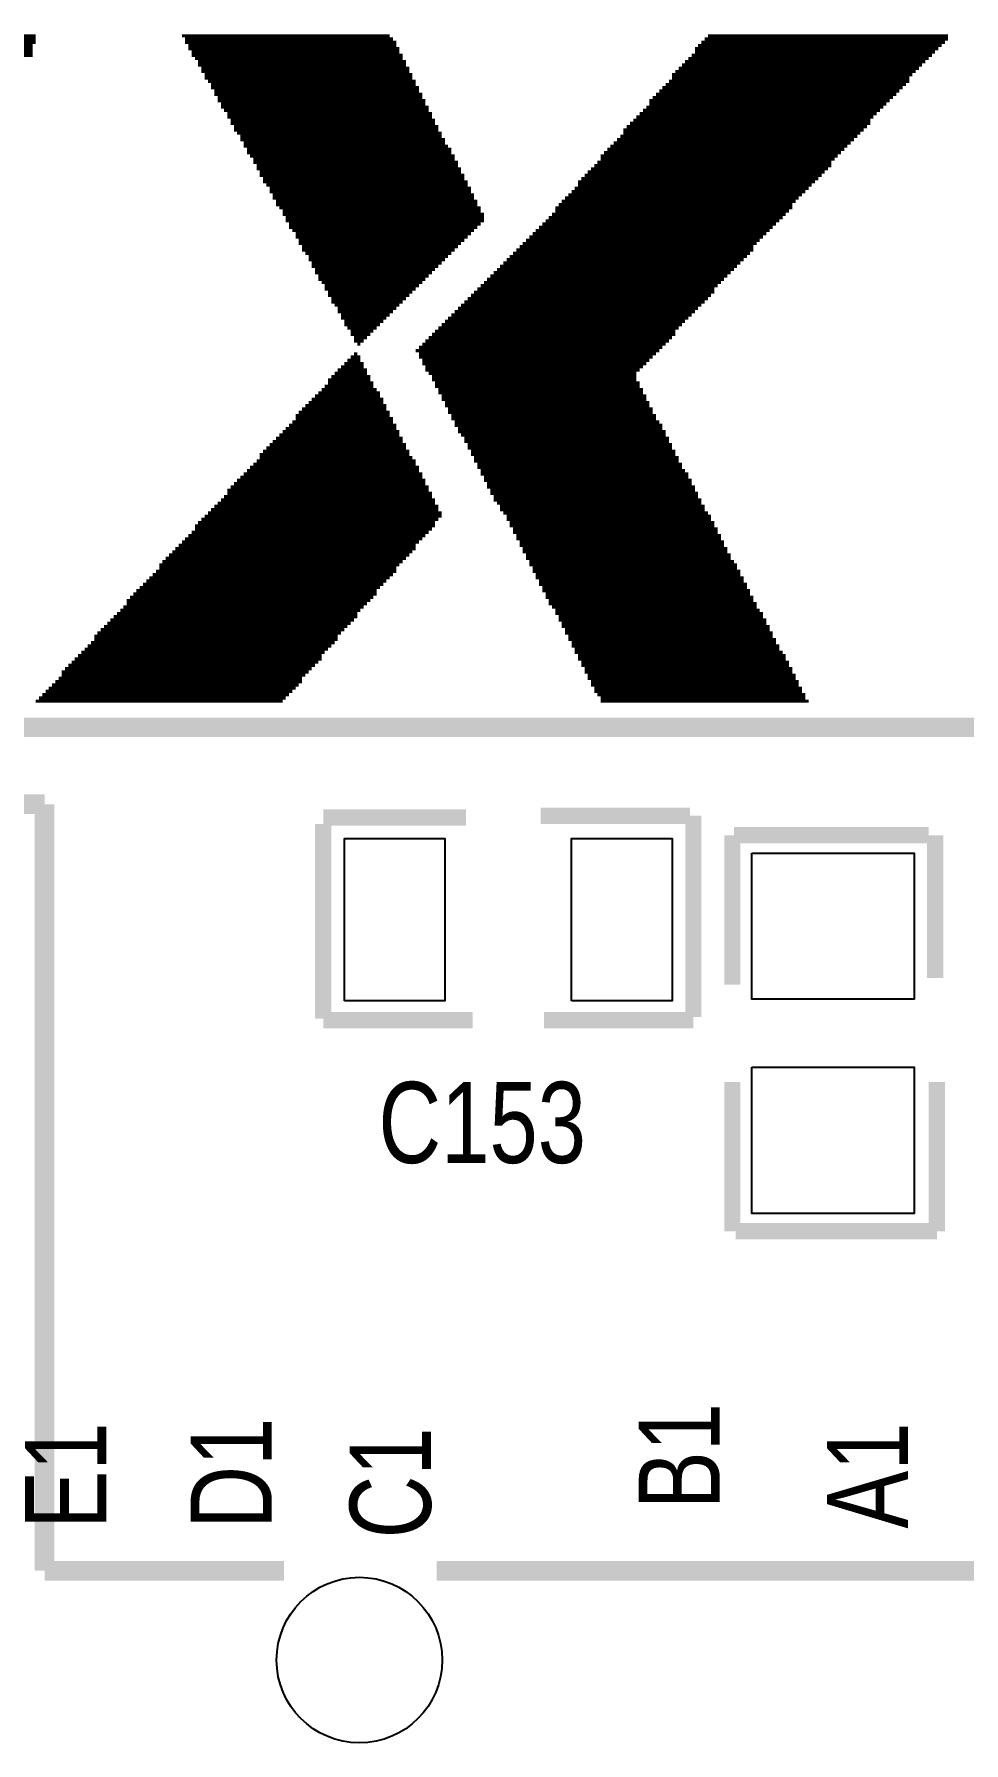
# Model space of a CAD drawing. Extents: x -92 to 135, y -31 to 116.
# Drawn here: x -23.39 to -16.12, y 48.8 to 62.17 of the extents above; entities that cross this region are included whole.
import ezdxf

# ---------------------------------------------------------------- set-up
doc = ezdxf.new("R2010")
doc.units = 0
for name, color, linetype in [('BG_SILKSCREEN_TOP', 1, 'CONTINUOUS'), ('PG_SILKSCREEN_TOP', 5, 'CONTINUOUS'), ('PIN_TOP', 6, 'CONTINUOUS'), ('RD_SILKSCREEN_TOP', 7, 'CONTINUOUS')]:
    doc.layers.add(name, color=color, linetype=linetype)

msp = doc.modelspace()

# ---------------------------------------------------------------- linework, layer by layer
at = {"layer": 'BG_SILKSCREEN_TOP', "const_width": 0.1524}
msp.add_lwpolyline([(-64.39789, 56.750204), (-14.99743, 56.750204)], dxfattribs=at)
at = {"layer": 'PG_SILKSCREEN_TOP'}
for points, const_width in [([(-24.905462, 62.060328), (-23.406862, 62.060328)], 0.0254), ([(-24.905462, 62.034928), (-23.406862, 62.034928)], 0.0254), ([(-24.880062, 62.161928), (-23.381462, 62.161928)], 0.0254), ([(-24.880062, 62.136528), (-23.381462, 62.136528)], 0.0254), ([(-24.880062, 62.111128), (-23.381462, 62.111128)], 0.0254), ([(-24.880062, 62.085728), (-23.406862, 62.085728)], 0.0254), ([(-22.238462, 62.161928), (-20.612862, 62.161928)], 0.0254), ([(-22.213062, 62.136528), (-20.587462, 62.136528)], 0.0254), ([(-22.213062, 62.111128), (-20.562062, 62.111128)], 0.0254), ([(-22.187662, 62.085728), (-20.562062, 62.085728)], 0.0254), ([(-22.187662, 62.060328), (-20.536662, 62.060328)], 0.0254), ([(-22.162262, 62.034928), (-20.536662, 62.034928)], 0.0254), ([(-18.225262, 62.060328), (-16.320262, 62.060328)], 0.0254), ([(-18.225262, 62.034928), (-16.345662, 62.034928)], 0.0254), ([(-18.199862, 62.085728), (-16.294862, 62.085728)], 0.0254), ([(-18.174462, 62.111128), (-16.269462, 62.111128)], 0.0254), ([(-18.149062, 62.136528), (-16.244062, 62.136528)], 0.0254), ([(-18.123662, 62.161928), (-16.244062, 62.161928)], 0.0254), ([(-24.905462, 62.009528), (-23.406862, 62.009528)], 0.0254), ([(-22.162262, 62.009528), (-20.511262, 62.009528)], 0.0254), ([(-22.136862, 61.984128), (-20.511262, 61.984128)], 0.0254), ([(-22.111462, 61.958728), (-20.485862, 61.958728)], 0.0254), ([(-22.111462, 61.933328), (-20.485862, 61.933328)], 0.0254), ([(-22.086062, 61.907928), (-20.460462, 61.907928)], 0.0254), ([(-18.352262, 61.907928), (-16.472662, 61.907928)], 0.0254), ([(-18.326862, 61.933328), (-16.447262, 61.933328)], 0.0254), ([(-18.301462, 61.958728), (-16.421862, 61.958728)], 0.0254), ([(-18.276062, 61.984128), (-16.396462, 61.984128)], 0.0254), ([(-18.250662, 62.009528), (-16.371062, 62.009528)], 0.0254), ([(-22.086062, 61.882528), (-20.460462, 61.882528)], 0.0254), ([(-22.060662, 61.857128), (-20.435062, 61.857128)], 0.0254), ([(-22.060662, 61.831728), (-20.435062, 61.831728)], 0.0254), ([(-22.035262, 61.806328), (-20.409662, 61.806328)], 0.0254), ([(-22.009862, 61.780928), (-20.409662, 61.780928)], 0.0254), ([(-18.453862, 61.780928), (-16.574262, 61.780928)], 0.0254), ([(-18.428462, 61.806328), (-16.548862, 61.806328)], 0.0254), ([(-18.403062, 61.857128), (-16.523462, 61.857128)], 0.0254), ([(-18.403062, 61.831728), (-16.548862, 61.831728)], 0.0254), ([(-18.377662, 61.882528), (-16.498062, 61.882528)], 0.0254), ([(-22.009862, 61.755528), (-20.384262, 61.755528)], 0.0254), ([(-21.984462, 61.730128), (-20.384262, 61.730128)], 0.0254), ([(-21.984462, 61.704728), (-20.358862, 61.704728)], 0.0254), ([(-21.959062, 61.679328), (-20.358862, 61.679328)], 0.0254), ([(-21.959062, 61.653928), (-20.333462, 61.653928)], 0.0254), ([(-18.580862, 61.653928), (-16.701262, 61.653928)], 0.0254), ([(-18.555462, 61.679328), (-16.675862, 61.679328)], 0.0254), ([(-18.530062, 61.704728), (-16.650462, 61.704728)], 0.0254), ([(-18.504662, 61.730128), (-16.625062, 61.730128)], 0.0254), ([(-18.479262, 61.755528), (-16.599662, 61.755528)], 0.0254), ([(-21.933662, 61.628528), (-20.333462, 61.628528)], 0.0254), ([(-21.933662, 61.603128), (-20.308062, 61.603128)], 0.0254), ([(-21.908262, 61.577728), (-20.308062, 61.577728)], 0.0254), ([(-21.882862, 61.552328), (-20.282662, 61.552328)], 0.0254), ([(-21.882862, 61.526928), (-20.282662, 61.526928)], 0.0254), ([(-21.857462, 61.501528), (-20.257262, 61.501528)], 0.0254), ([(-18.707862, 61.501528), (-16.853662, 61.501528)], 0.0254), ([(-18.682462, 61.526928), (-16.828262, 61.526928)], 0.0254), ([(-18.657062, 61.552328), (-16.802862, 61.552328)], 0.0254), ([(-18.631662, 61.577728), (-16.777462, 61.577728)], 0.0254), ([(-18.606262, 61.603128), (-16.752062, 61.603128)], 0.0254), ([(-18.580862, 61.628528), (-16.726662, 61.628528)], 0.0254), ([(-21.857462, 61.476128), (-20.257262, 61.476128)], 0.0254), ([(-21.832062, 61.450728), (-20.231862, 61.450728)], 0.0254), ([(-21.832062, 61.425328), (-20.231862, 61.425328)], 0.0254), ([(-21.806662, 61.399928), (-20.206462, 61.399928)], 0.0254), ([(-21.781262, 61.374528), (-20.206462, 61.374528)], 0.0254), ([(-18.809462, 61.374528), (-16.955262, 61.374528)], 0.0254), ([(-18.784062, 61.425328), (-16.904462, 61.425328)], 0.0254), ([(-18.784062, 61.399928), (-16.929862, 61.399928)], 0.0254), ([(-18.758662, 61.450728), (-16.879062, 61.450728)], 0.0254), ([(-18.733262, 61.476128), (-16.853662, 61.476128)], 0.0254), ([(-21.781262, 61.349128), (-20.181062, 61.349128)], 0.0254), ([(-21.755862, 61.323728), (-20.181062, 61.323728)], 0.0254), ([(-21.755862, 61.298328), (-20.155662, 61.298328)], 0.0254), ([(-21.730462, 61.272928), (-20.130262, 61.272928)], 0.0254), ([(-21.730462, 61.247528), (-20.130262, 61.247528)], 0.0254), ([(-18.936462, 61.247528), (-17.082262, 61.247528)], 0.0254), ([(-18.911062, 61.272928), (-17.056862, 61.272928)], 0.0254), ([(-18.885662, 61.298328), (-17.031462, 61.298328)], 0.0254), ([(-18.860262, 61.323728), (-17.006062, 61.323728)], 0.0254), ([(-18.834862, 61.349128), (-16.980662, 61.349128)], 0.0254), ([(-21.705062, 61.222128), (-20.104862, 61.222128)], 0.0254), ([(-21.679662, 61.196728), (-20.104862, 61.196728)], 0.0254), ([(-21.679662, 61.171328), (-20.079462, 61.171328)], 0.0254), ([(-21.654262, 61.145928), (-20.079462, 61.145928)], 0.0254), ([(-21.654262, 61.120528), (-20.054062, 61.120528)], 0.0254), ([(-19.038062, 61.120528), (-17.183862, 61.120528)], 0.0254), ([(-19.012662, 61.145928), (-17.158462, 61.145928)], 0.0254), ([(-18.987262, 61.171328), (-17.158462, 61.171328)], 0.0254), ([(-18.961862, 61.222128), (-17.107662, 61.222128)], 0.0254), ([(-18.961862, 61.196728), (-17.133062, 61.196728)], 0.0254), ([(-21.628862, 61.095128), (-20.054062, 61.095128)], 0.0254), ([(-21.628862, 61.069728), (-20.028662, 61.069728)], 0.0254), ([(-21.603462, 61.044328), (-20.028662, 61.044328)], 0.0254), ([(-21.603462, 61.018928), (-20.003262, 61.018928)], 0.0254), ([(-21.578062, 60.993528), (-20.003262, 60.993528)], 0.0254), ([(-21.552662, 60.968128), (-19.977862, 60.968128)], 0.0254), ([(-19.165062, 60.968128), (-17.336262, 60.968128)], 0.0254), ([(-19.139662, 61.018928), (-17.285462, 61.018928)], 0.0254), ([(-19.139662, 60.993528), (-17.310862, 60.993528)], 0.0254), ([(-19.114262, 61.044328), (-17.260062, 61.044328)], 0.0254), ([(-19.088862, 61.069728), (-17.234662, 61.069728)], 0.0254), ([(-19.063462, 61.095128), (-17.209262, 61.095128)], 0.0254), ([(-21.552662, 60.942728), (-19.977862, 60.942728)], 0.0254), ([(-21.527262, 60.917328), (-19.952462, 60.917328)], 0.0254), ([(-21.527262, 60.891928), (-19.952462, 60.891928)], 0.0254), ([(-21.501862, 60.866528), (-19.927062, 60.866528)], 0.0254), ([(-21.501862, 60.841128), (-19.927062, 60.841128)], 0.0254), ([(-19.292062, 60.841128), (-17.463262, 60.841128)], 0.0254), ([(-19.266662, 60.866528), (-17.437862, 60.866528)], 0.0254), ([(-19.241262, 60.891928), (-17.412462, 60.891928)], 0.0254), ([(-19.215862, 60.917328), (-17.387062, 60.917328)], 0.0254), ([(-19.190462, 60.942728), (-17.361662, 60.942728)], 0.0254), ([(-21.476462, 60.815728), (-19.901662, 60.815728)], 0.0254), ([(-21.451062, 60.790328), (-19.901662, 60.790328)], 0.0254), ([(-21.451062, 60.764928), (-19.876262, 60.764928)], 0.0254), ([(-21.425662, 60.739528), (-19.876262, 60.739528)], 0.0254), ([(-21.425662, 60.714128), (-19.876262, 60.714128)], 0.0254), ([(-19.393662, 60.714128), (-17.564862, 60.714128)], 0.0254), ([(-19.368262, 60.739528), (-17.539462, 60.739528)], 0.0254), ([(-19.342862, 60.764928), (-17.514062, 60.764928)], 0.0254), ([(-19.317462, 60.815728), (-17.463262, 60.815728)], 0.0254), ([(-19.317462, 60.790328), (-17.488662, 60.790328)], 0.0254), ([(-21.400262, 60.688728), (-19.901662, 60.688728)], 0.0254), ([(-21.400262, 60.663328), (-19.927062, 60.663328)], 0.0254), ([(-21.374862, 60.637928), (-19.952462, 60.637928)], 0.0254), ([(-21.349462, 60.612528), (-19.977862, 60.612528)], 0.0254), ([(-21.349462, 60.587128), (-20.003262, 60.587128)], 0.0254), ([(-19.520662, 60.587128), (-17.691862, 60.587128)], 0.0254), ([(-19.495262, 60.612528), (-17.666462, 60.612528)], 0.0254), ([(-19.469862, 60.637928), (-17.641062, 60.637928)], 0.0254), ([(-19.444462, 60.663328), (-17.615662, 60.663328)], 0.0254), ([(-19.419062, 60.688728), (-17.590262, 60.688728)], 0.0254), ([(-21.324062, 60.561728), (-20.028662, 60.561728)], 0.0254), ([(-21.324062, 60.536328), (-20.054062, 60.536328)], 0.0254), ([(-21.298662, 60.510928), (-20.079462, 60.510928)], 0.0254), ([(-21.298662, 60.485528), (-20.104862, 60.485528)], 0.0254), ([(-21.273262, 60.460128), (-20.130262, 60.460128)], 0.0254), ([(-21.247862, 60.434728), (-20.155662, 60.434728)], 0.0254), ([(-19.673062, 60.434728), (-17.818862, 60.434728)], 0.0254), ([(-19.647662, 60.460128), (-17.793462, 60.460128)], 0.0254), ([(-19.622262, 60.485528), (-17.768062, 60.485528)], 0.0254), ([(-19.596862, 60.510928), (-17.768062, 60.510928)], 0.0254), ([(-19.571462, 60.536328), (-17.742662, 60.536328)], 0.0254), ([(-19.546062, 60.561728), (-17.717262, 60.561728)], 0.0254), ([(-21.247862, 60.409328), (-20.181062, 60.409328)], 0.0254), ([(-21.222462, 60.383928), (-20.206462, 60.383928)], 0.0254), ([(-21.222462, 60.358528), (-20.231862, 60.358528)], 0.0254), ([(-21.197062, 60.333128), (-20.257262, 60.333128)], 0.0254), ([(-21.197062, 60.307728), (-20.282662, 60.307728)], 0.0254), ([(-19.800062, 60.307728), (-17.945862, 60.307728)], 0.0254), ([(-19.774662, 60.333128), (-17.920462, 60.333128)], 0.0254), ([(-19.749262, 60.358528), (-17.895062, 60.358528)], 0.0254), ([(-19.723862, 60.383928), (-17.869662, 60.383928)], 0.0254), ([(-19.698462, 60.409328), (-17.844262, 60.409328)], 0.0254), ([(-21.171662, 60.282328), (-20.308062, 60.282328)], 0.0254), ([(-21.171662, 60.256928), (-20.333462, 60.256928)], 0.0254), ([(-21.146262, 60.231528), (-20.358862, 60.231528)], 0.0254), ([(-21.120862, 60.206128), (-20.384262, 60.206128)], 0.0254), ([(-21.120862, 60.180728), (-20.409662, 60.180728)], 0.0254), ([(-19.927062, 60.180728), (-18.072862, 60.180728)], 0.0254), ([(-19.901662, 60.206128), (-18.047462, 60.206128)], 0.0254), ([(-19.876262, 60.231528), (-18.022062, 60.231528)], 0.0254), ([(-19.850862, 60.256928), (-17.996662, 60.256928)], 0.0254), ([(-19.825462, 60.282328), (-17.971262, 60.282328)], 0.0254), ([(-21.095462, 60.155328), (-20.435062, 60.155328)], 0.0254), ([(-21.095462, 60.129928), (-20.460462, 60.129928)], 0.0254), ([(-21.070062, 60.104528), (-20.485862, 60.104528)], 0.0254), ([(-21.070062, 60.079128), (-20.511262, 60.079128)], 0.0254), ([(-21.044662, 60.053728), (-20.536662, 60.053728)], 0.0254), ([(-21.019262, 60.028328), (-20.562062, 60.028328)], 0.0254), ([(-20.079462, 60.028328), (-18.199862, 60.028328)], 0.0254), ([(-20.054062, 60.053728), (-18.174462, 60.053728)], 0.0254), ([(-20.028662, 60.079128), (-18.149062, 60.079128)], 0.0254), ([(-20.003262, 60.104528), (-18.123662, 60.104528)], 0.0254), ([(-19.977862, 60.129928), (-18.098262, 60.129928)], 0.0254), ([(-19.952462, 60.155328), (-18.072862, 60.155328)], 0.0254), ([(-21.019262, 60.002928), (-20.587462, 60.002928)], 0.0254), ([(-20.993862, 59.977528), (-20.612862, 59.977528)], 0.0254), ([(-20.993862, 59.952128), (-20.638262, 59.952128)], 0.0254), ([(-20.968462, 59.926728), (-20.663662, 59.926728)], 0.0254), ([(-20.968462, 59.901328), (-20.689062, 59.901328)], 0.0254), ([(-20.206462, 59.901328), (-18.326862, 59.901328)], 0.0254), ([(-20.181062, 59.926728), (-18.301462, 59.926728)], 0.0254), ([(-20.155662, 59.952128), (-18.276062, 59.952128)], 0.0254), ([(-20.130262, 59.977528), (-18.250662, 59.977528)], 0.0254), ([(-20.104862, 60.002928), (-18.225262, 60.002928)], 0.0254), ([(-20.943062, 59.875928), (-20.714462, 59.875928)], 0.0254), ([(-20.917662, 59.850528), (-20.739862, 59.850528)], 0.0254), ([(-20.917662, 59.825128), (-20.765262, 59.825128)], 0.0254), ([(-20.892262, 59.799728), (-20.790662, 59.799728)], 0.0254), ([(-20.892262, 59.774328), (-20.816062, 59.774328)], 0.0254), ([(-20.333462, 59.774328), (-18.428462, 59.774328)], 0.0254), ([(-20.308062, 59.799728), (-18.403062, 59.799728)], 0.0254), ([(-20.282662, 59.825128), (-18.377662, 59.825128)], 0.0254), ([(-20.257262, 59.850528), (-18.377662, 59.850528)], 0.0254), ([(-20.231862, 59.875928), (-18.352262, 59.875928)], 0.0254), ([(-20.917662, 59.647328), (-20.841462, 59.647328)], 0.0254), ([(-20.892262, 59.672728), (-20.866862, 59.672728)], 0.0254), ([(-20.866862, 59.748928), (-20.841462, 59.748928)], 0.0254), ([(-20.409662, 59.698128), (-18.504662, 59.698128)], 0.0254), ([(-20.384262, 59.723528), (-18.479262, 59.723528)], 0.0254), ([(-20.384262, 59.672728), (-18.530062, 59.672728)], 0.0254), ([(-20.384262, 59.647328), (-18.555462, 59.647328)], 0.0254), ([(-20.358862, 59.748928), (-18.453862, 59.748928)], 0.0254), ([(-21.070062, 59.494928), (-20.765262, 59.494928)], 0.0254), ([(-21.044662, 59.520328), (-20.790662, 59.520328)], 0.0254), ([(-21.019262, 59.545728), (-20.790662, 59.545728)], 0.0254), ([(-20.993862, 59.571128), (-20.816062, 59.571128)], 0.0254), ([(-20.968462, 59.596528), (-20.816062, 59.596528)], 0.0254), ([(-20.943062, 59.621928), (-20.841462, 59.621928)], 0.0254), ([(-20.358862, 59.621928), (-18.580862, 59.621928)], 0.0254), ([(-20.358862, 59.596528), (-18.606262, 59.596528)], 0.0254), ([(-20.333462, 59.571128), (-18.631662, 59.571128)], 0.0254), ([(-20.333462, 59.545728), (-18.657062, 59.545728)], 0.0254), ([(-20.308062, 59.520328), (-18.682462, 59.520328)], 0.0254), ([(-20.282662, 59.494928), (-18.682462, 59.494928)], 0.0254), ([(-21.171662, 59.367928), (-20.689062, 59.367928)], 0.0254), ([(-21.146262, 59.393328), (-20.714462, 59.393328)], 0.0254), ([(-21.120862, 59.418728), (-20.739862, 59.418728)], 0.0254), ([(-21.095462, 59.469528), (-20.765262, 59.469528)], 0.0254), ([(-21.095462, 59.444128), (-20.739862, 59.444128)], 0.0254), ([(-20.282662, 59.469528), (-18.682462, 59.469528)], 0.0254), ([(-20.257262, 59.444128), (-18.657062, 59.444128)], 0.0254), ([(-20.257262, 59.418728), (-18.657062, 59.418728)], 0.0254), ([(-20.231862, 59.393328), (-18.631662, 59.393328)], 0.0254), ([(-20.231862, 59.367928), (-18.631662, 59.367928)], 0.0254), ([(-21.298662, 59.240928), (-20.638262, 59.240928)], 0.0254), ([(-21.273262, 59.266328), (-20.638262, 59.266328)], 0.0254), ([(-21.247862, 59.291728), (-20.663662, 59.291728)], 0.0254), ([(-21.222462, 59.317128), (-20.663662, 59.317128)], 0.0254), ([(-21.197062, 59.342528), (-20.689062, 59.342528)], 0.0254), ([(-20.206462, 59.342528), (-18.606262, 59.342528)], 0.0254), ([(-20.206462, 59.317128), (-18.606262, 59.317128)], 0.0254), ([(-20.181062, 59.291728), (-18.580862, 59.291728)], 0.0254), ([(-20.181062, 59.266328), (-18.580862, 59.266328)], 0.0254), ([(-20.155662, 59.240928), (-18.555462, 59.240928)], 0.0254), ([(-21.400262, 59.113928), (-20.562062, 59.113928)], 0.0254), ([(-21.374862, 59.139328), (-20.587462, 59.139328)], 0.0254), ([(-21.349462, 59.190128), (-20.612862, 59.190128)], 0.0254), ([(-21.349462, 59.164728), (-20.587462, 59.164728)], 0.0254), ([(-21.324062, 59.215528), (-20.612862, 59.215528)], 0.0254), ([(-20.155662, 59.215528), (-18.555462, 59.215528)], 0.0254), ([(-20.130262, 59.190128), (-18.530062, 59.190128)], 0.0254), ([(-20.130262, 59.164728), (-18.530062, 59.164728)], 0.0254), ([(-20.104862, 59.139328), (-18.504662, 59.139328)], 0.0254), ([(-20.104862, 59.113928), (-18.479262, 59.113928)], 0.0254), ([(-21.552662, 58.961528), (-20.485862, 58.961528)], 0.0254), ([(-21.527262, 58.986928), (-20.511262, 58.986928)], 0.0254), ([(-21.501862, 59.012328), (-20.511262, 59.012328)], 0.0254), ([(-21.476462, 59.037728), (-20.536662, 59.037728)], 0.0254), ([(-21.451062, 59.063128), (-20.536662, 59.063128)], 0.0254), ([(-21.425662, 59.088528), (-20.562062, 59.088528)], 0.0254), ([(-20.079462, 59.088528), (-18.479262, 59.088528)], 0.0254), ([(-20.079462, 59.063128), (-18.453862, 59.063128)], 0.0254), ([(-20.054062, 59.037728), (-18.453862, 59.037728)], 0.0254), ([(-20.028662, 59.012328), (-18.428462, 59.012328)], 0.0254), ([(-20.028662, 58.986928), (-18.428462, 58.986928)], 0.0254), ([(-20.003262, 58.961528), (-18.403062, 58.961528)], 0.0254), ([(-21.654262, 58.834528), (-20.409662, 58.834528)], 0.0254), ([(-21.628862, 58.885328), (-20.460462, 58.885328)], 0.0254), ([(-21.628862, 58.859928), (-20.435062, 58.859928)], 0.0254), ([(-21.603462, 58.910728), (-20.460462, 58.910728)], 0.0254), ([(-21.578062, 58.936128), (-20.485862, 58.936128)], 0.0254), ([(-20.003262, 58.936128), (-18.403062, 58.936128)], 0.0254), ([(-19.977862, 58.910728), (-18.377662, 58.910728)], 0.0254), ([(-19.977862, 58.885328), (-18.377662, 58.885328)], 0.0254), ([(-19.952462, 58.859928), (-18.352262, 58.859928)], 0.0254), ([(-19.952462, 58.834528), (-18.352262, 58.834528)], 0.0254), ([(-21.781262, 58.707528), (-20.358862, 58.707528)], 0.0254), ([(-21.755862, 58.732928), (-20.358862, 58.732928)], 0.0254), ([(-21.730462, 58.758328), (-20.384262, 58.758328)], 0.0254), ([(-21.705062, 58.783728), (-20.384262, 58.783728)], 0.0254), ([(-21.679662, 58.809128), (-20.409662, 58.809128)], 0.0254), ([(-19.927062, 58.809128), (-18.326862, 58.809128)], 0.0254), ([(-19.927062, 58.783728), (-18.326862, 58.783728)], 0.0254), ([(-19.901662, 58.758328), (-18.301462, 58.758328)], 0.0254), ([(-19.901662, 58.732928), (-18.276062, 58.732928)], 0.0254), ([(-19.876262, 58.707528), (-18.276062, 58.707528)], 0.0254), ([(-21.882862, 58.605928), (-20.308062, 58.605928)], 0.0254), ([(-21.882862, 58.580528), (-20.282662, 58.580528)], 0.0254), ([(-21.857462, 58.631328), (-20.308062, 58.631328)], 0.0254), ([(-21.832062, 58.656728), (-20.333462, 58.656728)], 0.0254), ([(-21.806662, 58.682128), (-20.333462, 58.682128)], 0.0254), ([(-19.876262, 58.682128), (-18.250662, 58.682128)], 0.0254), ([(-19.850862, 58.656728), (-18.250662, 58.656728)], 0.0254), ([(-19.850862, 58.631328), (-18.225262, 58.631328)], 0.0254), ([(-19.825462, 58.605928), (-18.225262, 58.605928)], 0.0254), ([(-19.825462, 58.580528), (-18.199862, 58.580528)], 0.0254), ([(-22.035262, 58.428128), (-20.206462, 58.428128)], 0.0254), ([(-22.009862, 58.453528), (-20.231862, 58.453528)], 0.0254), ([(-21.984462, 58.478928), (-20.231862, 58.478928)], 0.0254), ([(-21.959062, 58.504328), (-20.257262, 58.504328)], 0.0254), ([(-21.933662, 58.529728), (-20.257262, 58.529728)], 0.0254), ([(-21.908262, 58.555128), (-20.282662, 58.555128)], 0.0254), ([(-19.800062, 58.555128), (-18.199862, 58.555128)], 0.0254), ([(-19.800062, 58.529728), (-18.174462, 58.529728)], 0.0254), ([(-19.774662, 58.504328), (-18.174462, 58.504328)], 0.0254), ([(-19.749262, 58.478928), (-18.149062, 58.478928)], 0.0254), ([(-19.749262, 58.453528), (-18.149062, 58.453528)], 0.0254), ([(-19.723862, 58.428128), (-18.123662, 58.428128)], 0.0254), ([(-22.136862, 58.326528), (-20.257262, 58.326528)], 0.0254), ([(-22.136862, 58.301128), (-20.282662, 58.301128)], 0.0254), ([(-22.111462, 58.351928), (-20.257262, 58.351928)], 0.0254), ([(-22.086062, 58.377328), (-20.231862, 58.377328)], 0.0254), ([(-22.060662, 58.402728), (-20.206462, 58.402728)], 0.0254), ([(-19.698462, 58.402728), (-18.098262, 58.402728)], 0.0254), ([(-19.698462, 58.377328), (-18.098262, 58.377328)], 0.0254), ([(-19.673062, 58.351928), (-18.072862, 58.351928)], 0.0254), ([(-19.673062, 58.326528), (-18.072862, 58.326528)], 0.0254), ([(-19.647662, 58.301128), (-18.047462, 58.301128)], 0.0254), ([(-22.263862, 58.174128), (-20.409662, 58.174128)], 0.0254), ([(-22.238462, 58.199528), (-20.384262, 58.199528)], 0.0254), ([(-22.213062, 58.224928), (-20.358862, 58.224928)], 0.0254), ([(-22.187662, 58.250328), (-20.333462, 58.250328)], 0.0254), ([(-22.162262, 58.275728), (-20.308062, 58.275728)], 0.0254), ([(-19.647662, 58.275728), (-18.047462, 58.275728)], 0.0254), ([(-19.622262, 58.250328), (-18.022062, 58.250328)], 0.0254), ([(-19.622262, 58.224928), (-18.022062, 58.224928)], 0.0254), ([(-19.596862, 58.199528), (-17.996662, 58.199528)], 0.0254), ([(-19.596862, 58.174128), (-17.996662, 58.174128)], 0.0254), ([(-22.390862, 58.047128), (-20.511262, 58.047128)], 0.0254), ([(-22.365462, 58.072528), (-20.485862, 58.072528)], 0.0254), ([(-22.340062, 58.097928), (-20.460462, 58.097928)], 0.0254), ([(-22.314662, 58.123328), (-20.435062, 58.123328)], 0.0254), ([(-22.289262, 58.148728), (-20.409662, 58.148728)], 0.0254), ([(-19.571462, 58.148728), (-17.971262, 58.148728)], 0.0254), ([(-19.571462, 58.123328), (-17.971262, 58.123328)], 0.0254), ([(-19.546062, 58.097928), (-17.945862, 58.097928)], 0.0254), ([(-19.546062, 58.072528), (-17.945862, 58.072528)], 0.0254), ([(-19.520662, 58.047128), (-17.920462, 58.047128)], 0.0254), ([(-22.517862, 57.894728), (-20.638262, 57.894728)], 0.0254), ([(-22.492462, 57.920128), (-20.612862, 57.920128)], 0.0254), ([(-22.467062, 57.945528), (-20.587462, 57.945528)], 0.0254), ([(-22.441662, 57.970928), (-20.562062, 57.970928)], 0.0254), ([(-22.416262, 58.021728), (-20.536662, 58.021728)], 0.0254), ([(-22.416262, 57.996328), (-20.562062, 57.996328)], 0.0254), ([(-19.520662, 58.021728), (-17.895062, 58.021728)], 0.0254), ([(-19.495262, 57.996328), (-17.895062, 57.996328)], 0.0254), ([(-19.495262, 57.970928), (-17.869662, 57.970928)], 0.0254), ([(-19.469862, 57.945528), (-17.869662, 57.945528)], 0.0254), ([(-19.469862, 57.920128), (-17.844262, 57.920128)], 0.0254), ([(-19.444462, 57.894728), (-17.844262, 57.894728)], 0.0254), ([(-22.644862, 57.767728), (-20.739862, 57.767728)], 0.0254), ([(-22.619462, 57.793128), (-20.714462, 57.793128)], 0.0254), ([(-22.594062, 57.818528), (-20.714462, 57.818528)], 0.0254), ([(-22.568662, 57.843928), (-20.689062, 57.843928)], 0.0254), ([(-22.543262, 57.869328), (-20.663662, 57.869328)], 0.0254), ([(-19.444462, 57.869328), (-17.818862, 57.869328)], 0.0254), ([(-19.419062, 57.843928), (-17.818862, 57.843928)], 0.0254), ([(-19.419062, 57.818528), (-17.793462, 57.818528)], 0.0254), ([(-19.393662, 57.793128), (-17.793462, 57.793128)], 0.0254), ([(-19.393662, 57.767728), (-17.768062, 57.767728)], 0.0254), ([(-22.746462, 57.640728), (-20.866862, 57.640728)], 0.0254), ([(-22.721062, 57.666128), (-20.841462, 57.666128)], 0.0254), ([(-22.695662, 57.691528), (-20.816062, 57.691528)], 0.0254), ([(-22.670262, 57.742328), (-20.765262, 57.742328)], 0.0254), ([(-22.670262, 57.716928), (-20.790662, 57.716928)], 0.0254), ([(-19.368262, 57.742328), (-17.768062, 57.742328)], 0.0254), ([(-19.368262, 57.716928), (-17.742662, 57.716928)], 0.0254), ([(-19.342862, 57.691528), (-17.742662, 57.691528)], 0.0254), ([(-19.317462, 57.666128), (-17.717262, 57.666128)], 0.0254), ([(-19.317462, 57.640728), (-17.691862, 57.640728)], 0.0254), ([(-22.898862, 57.488328), (-20.993862, 57.488328)], 0.0254), ([(-22.873462, 57.513728), (-20.968462, 57.513728)], 0.0254), ([(-22.848062, 57.539128), (-20.943062, 57.539128)], 0.0254), ([(-22.822662, 57.564528), (-20.917662, 57.564528)], 0.0254), ([(-22.797262, 57.589928), (-20.892262, 57.589928)], 0.0254), ([(-22.771862, 57.615328), (-20.866862, 57.615328)], 0.0254), ([(-19.292062, 57.615328), (-17.691862, 57.615328)], 0.0254), ([(-19.292062, 57.589928), (-17.666462, 57.589928)], 0.0254), ([(-19.266662, 57.564528), (-17.666462, 57.564528)], 0.0254), ([(-19.266662, 57.539128), (-17.641062, 57.539128)], 0.0254), ([(-19.241262, 57.513728), (-17.641062, 57.513728)], 0.0254), ([(-19.241262, 57.488328), (-17.615662, 57.488328)], 0.0254), ([(-23.000462, 57.361328), (-21.095462, 57.361328)], 0.0254), ([(-22.975062, 57.386728), (-21.070062, 57.386728)], 0.0254), ([(-22.949662, 57.412128), (-21.044662, 57.412128)], 0.0254), ([(-22.924262, 57.462928), (-21.019262, 57.462928)], 0.0254), ([(-22.924262, 57.437528), (-21.019262, 57.437528)], 0.0254), ([(-19.215862, 57.462928), (-17.615662, 57.462928)], 0.0254), ([(-19.215862, 57.437528), (-17.590262, 57.437528)], 0.0254), ([(-19.190462, 57.412128), (-17.590262, 57.412128)], 0.0254), ([(-19.190462, 57.386728), (-17.564862, 57.386728)], 0.0254), ([(-19.165062, 57.361328), (-17.564862, 57.361328)], 0.0254), ([(-23.127462, 57.234328), (-21.197062, 57.234328)], 0.0254), ([(-23.102062, 57.259728), (-21.171662, 57.259728)], 0.0254), ([(-23.076662, 57.285128), (-21.146262, 57.285128)], 0.0254), ([(-23.051262, 57.310528), (-21.146262, 57.310528)], 0.0254), ([(-23.025862, 57.335928), (-21.120862, 57.335928)], 0.0254), ([(-19.165062, 57.335928), (-17.539462, 57.335928)], 0.0254), ([(-19.139662, 57.310528), (-17.514062, 57.310528)], 0.0254), ([(-19.139662, 57.285128), (-17.514062, 57.285128)], 0.0254), ([(-19.114262, 57.259728), (-17.488662, 57.259728)], 0.0254), ([(-19.114262, 57.234328), (-17.488662, 57.234328)], 0.0254), ([(-23.229062, 57.107328), (-21.298662, 57.107328)], 0.0254), ([(-23.203662, 57.132728), (-21.298662, 57.132728)], 0.0254), ([(-23.178262, 57.183528), (-21.247862, 57.183528)], 0.0254), ([(-23.178262, 57.158128), (-21.273262, 57.158128)], 0.0254), ([(-23.152862, 57.208928), (-21.222462, 57.208928)], 0.0254), ([(-19.088862, 57.208928), (-17.463262, 57.208928)], 0.0254), ([(-19.088862, 57.183528), (-17.463262, 57.183528)], 0.0254), ([(-19.063462, 57.158128), (-17.437862, 57.158128)], 0.0254), ([(-19.063462, 57.132728), (-17.437862, 57.132728)], 0.0254), ([(-19.038062, 57.107328), (-17.412462, 57.107328)], 0.0254), ([(-23.381462, 56.954928), (-21.451062, 56.954928)], 0.0254), ([(-23.356062, 56.980328), (-21.425662, 56.980328)], 0.0254), ([(-23.330662, 57.005728), (-21.400262, 57.005728)], 0.0254), ([(-23.305262, 57.031128), (-21.374862, 57.031128)], 0.0254), ([(-23.279862, 57.056528), (-21.349462, 57.056528)], 0.0254), ([(-23.254462, 57.081928), (-21.324062, 57.081928)], 0.0254), ([(-19.038062, 57.081928), (-17.412462, 57.081928)], 0.0254), ([(-19.012662, 57.056528), (-17.387062, 57.056528)], 0.0254), ([(-19.012662, 57.031128), (-17.387062, 57.031128)], 0.0254), ([(-18.987262, 57.005728), (-17.361662, 57.005728)], 0.0254), ([(-18.961862, 56.980328), (-17.361662, 56.980328)], 0.0254), ([(-18.961862, 56.954928), (-17.336262, 56.954928)], 0.0254), ([(-23.31339, 56.148224), (-28.81503, 56.148224)], 0.1524), ([(-23.31339, 50.148744), (-23.31339, 56.148224)], 0.1524), ([(-20.0152, 56.0451), (-21.1328, 56.0451)], 0.127), ([(-21.1328, 55.9943), (-21.1328, 54.4703)], 0.127), ([(-19.431, 56.0578), (-18.2626, 56.0578)], 0.127), ([(-18.2372, 56.0578), (-18.2372, 54.483)], 0.127), ([(-17.9324, 55.9054), (-17.9324, 54.737)], 0.127), ([(-16.3957, 55.9054), (-17.9197, 55.9054)], 0.127), ([(-16.3449, 54.7878), (-16.3449, 55.9054)], 0.127), ([(-21.1328, 54.4576), (-19.9644, 54.4576)], 0.127), ([(-18.2372, 54.4576), (-19.4056, 54.4576)], 0.127), ([(-17.9324, 52.8066), (-17.9324, 53.975)], 0.127), ([(-16.3322, 53.975), (-16.3322, 52.8066)], 0.127), ([(-16.3322, 52.8066), (-17.907, 52.8066)], 0.127), ([(-21.43887, 50.148744), (-23.31339, 50.148744)], 0.1524), ([(-15.92199, 50.148744), (-20.24507, 50.148744)], 0.1524)]:
    msp.add_lwpolyline(points, dxfattribs=dict(at, const_width=const_width))
at = {"layer": 'PIN_TOP'}
for points in [[(-20.9677, 54.61), (-20.9677, 55.88), (-20.1803, 55.88), (-20.1803, 54.61)], [(-19.1897, 54.61), (-19.1897, 55.88), (-18.4023, 55.88), (-18.4023, 54.61)], [(-17.78, 55.7657), (-16.51, 55.7657), (-16.51, 54.6227), (-17.78, 54.6227)], [(-17.78, 54.0893), (-16.51, 54.0893), (-16.51, 52.9463), (-17.78, 52.9463)]]:
    msp.add_lwpolyline(points, close=True, dxfattribs=at)
msp.add_circle((-20.84959, 49.450244), 0.6477, dxfattribs=at)

# ---------------------------------------------------------------- texts
at = {"layer": 'PG_SILKSCREEN_TOP', "width": 0.8}
for s, p in [('B1', (-18.03019, 50.631344)), ('E1', (-22.83079, 50.478944)), ('D1', (-21.53539, 50.478944)), ('C1', (-20.29079, 50.402744)), ('A1', (-16.55699, 50.478944))]:
    msp.add_text(s, height=0.635, rotation=90, dxfattribs=at).set_placement(p)
at = {"layer": 'RD_SILKSCREEN_TOP', "width": 0.8}
msp.add_text('C153', height=0.635, dxfattribs=at).set_placement((-20.701, 53.34))

doc.saveas('drawing.dxf')
